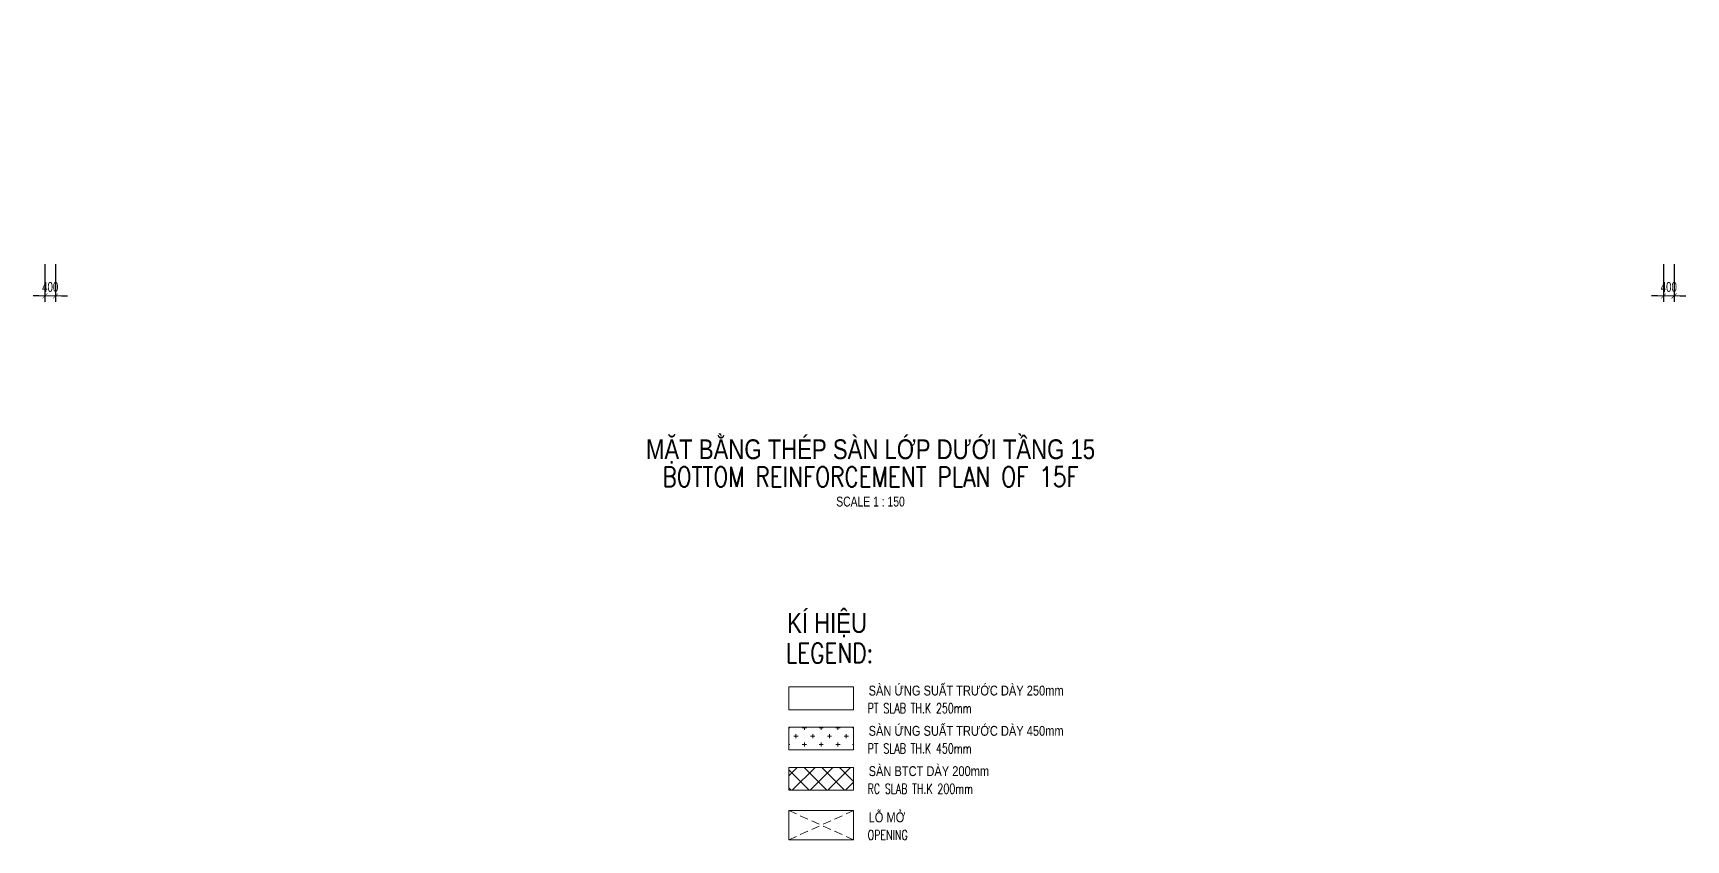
# Model space of a CAD drawing. Header units: millimetres. Extents: x 118516 to 591045, y -24154 to 50684.
# Drawn here: x 129850 to 192450, y -23312 to 7260 of the extents above; entities that cross this region are included whole.
import ezdxf
from ezdxf.enums import TextEntityAlignment as Align

# ---------------------------------------------------------------- set-up
doc = ezdxf.new("R2010")
doc.units = ezdxf.units.MM
doc.linetypes.add('DASHED2', pattern=[9.525, 6.35, -3.175])
doc.layers.get('Defpoints').update_dxf_attribs({"color": 151, "lineweight": 9})
for name, color, linetype, lineweight in [('NDC_S_ANNO', 7, 'Continuous', 20), ('NDC_S_DIM', 1, 'Continuous', 15), ('NDC_S_ENG TEXT', 2, 'Continuous', 20), ('NDC_S_ENG TITLE', 3, 'Continuous', 20), ('NDC_S_HATCH MATERIAL', 8, 'Continuous', 13), ('NDC_S_OPENING', 9, 'DASHED2', 13), ('NDC_S_SLAB', 2, 'Continuous', 20), ('NDC_S_TEXT SYMBOL', 7, 'Continuous', 20), ('NDC_S_VN TEXT', 7, 'Continuous', 20), ('NDC_S_VN TITLE', 6, 'Continuous', 35)]:
    doc.layers.add(name, color=color, linetype=linetype, lineweight=lineweight)
doc.styles.add('$0$NDC_EN TXT', font='romans.shx', dxfattribs={"width": 0.8})
doc.styles.add('NDC_ANNO', font='', dxfattribs={"width": 0.8})
doc.styles.add('NDC_DIM', font='', dxfattribs={"width": 0.75})
doc.styles.add('NDC_EN TXT', font='romans.shx', dxfattribs={"width": 0.8})
doc.styles.add('NDC_VIE TXT', font='arial.ttf', dxfattribs={"width": 0.8})
doc.styles.get('NDC_ANNO').set_extended_font_data('Dotum')
doc.styles.get('NDC_DIM').set_extended_font_data('Dotum')
doc.dimstyles.new('NDC_dim_150', dxfattribs={"dimscale": 150, "dimtxt": 2.5, "dimasz": 1.5, "dimexe": 1.5, "dimexo": 2.5, "dimgap": 1, "dimtad": 1, "dimdec": 0, "dimzin": 0, "dimdsep": 46, "dimtxsty": 'NDC_DIM', "dimblk": 'DIMMARK', "dimcen": 0.09, "dimdle": 1.2, "dimclrd": 1, "dimclre": 1, "dimclrt": 3, "dimadec": 0, "dimazin": 0, "dimtfac": 1, "dimtdec": 0, "dimtix": 1, "dimtofl": 0, "dimtmove": 0, "dimatfit": 3, "dimfxl": 8, "dimfxlon": 1, "dimtolj": 1, "dimtzin": 0, "dimarcsym": 0})

# ---------------------------------------------------------------- blocks, each defined once
blk = doc.blocks.new('DIMMARK')
at = {"layer": 'NDC_S_DIM', "color": 1}
blk.add_line((-1.5, 0), (1, 0), dxfattribs=at)
at = {"layer": 'NDC_S_DIM', "color": 2, "const_width": 0.1}
blk.add_lwpolyline([(-0.42, -0.42), (0.42, 0.42)], dxfattribs=at)
blk = doc.blocks.new('*D10')
at = {"layer": 'Defpoints', "color": 0, "ltscale": 100, "transparency": 16777216}
for p in [(130300, 15242), (130700, 15242), (130700, -2700)]:
    blk.add_point(p, dxfattribs=at)
at = {"layer": 'NDC_S_DIM', "color": 1, "lineweight": -2, "ltscale": 100, "transparency": 16777216}
for p, q in [((130300, -1500), (130300, -2925)), ((130700, -1500), (130700, -2925)), ((130075, -2700), (129850, -2700)), ((130925, -2700), (131150, -2700))]:
    blk.add_line(p, q, dxfattribs=at)
at = {"layer": 'NDC_S_DIM', "color": 1, "lineweight": -2, "ltscale": 100, "transparency": 16777216, "xscale": 225, "yscale": 225, "zscale": 225}
blk.add_blockref('DIMMARK', (130300, -2700), dxfattribs=at)
at = {"layer": 'NDC_S_DIM', "color": 1, "lineweight": -2, "ltscale": 100, "transparency": 16777216, "xscale": 225, "yscale": 225, "zscale": 225, "rotation": 180}
blk.add_blockref('DIMMARK', (130700, -2700), dxfattribs=at)
at = {"layer": 'NDC_S_DIM', "color": 3, "ltscale": 100, "transparency": 16777216, "insert": (130500, -2362), "char_height": 375, "attachment_point": 5, "style": 'NDC_DIM'}
blk.add_mtext('\\A1;400', dxfattribs=at)
blk = doc.blocks.new('*D13')
at = {"layer": 'Defpoints', "color": 0, "ltscale": 100, "transparency": 16777216}
for p in [(191600, 14505), (192000, 14505), (191600, -2700)]:
    blk.add_point(p, dxfattribs=at)
at = {"layer": 'NDC_S_DIM', "color": 1, "lineweight": -2, "ltscale": 100, "transparency": 16777216}
for p, q in [((191600, -1500), (191600, -2925)), ((192000, -1500), (192000, -2925)), ((191375, -2700), (191150, -2700)), ((192225, -2700), (192450, -2700))]:
    blk.add_line(p, q, dxfattribs=at)
at = {"layer": 'NDC_S_DIM', "color": 1, "lineweight": -2, "ltscale": 100, "transparency": 16777216, "xscale": 225, "yscale": 225, "zscale": 225}
blk.add_blockref('DIMMARK', (191600, -2700), dxfattribs=at)
at = {"layer": 'NDC_S_DIM', "color": 1, "lineweight": -2, "ltscale": 100, "transparency": 16777216, "xscale": 225, "yscale": 225, "zscale": 225, "rotation": 180}
blk.add_blockref('DIMMARK', (192000, -2700), dxfattribs=at)
at = {"layer": 'NDC_S_DIM', "color": 3, "ltscale": 100, "transparency": 16777216, "insert": (191800, -2362), "char_height": 375, "attachment_point": 5, "style": 'NDC_DIM'}
blk.add_mtext('\\A1;400', dxfattribs=at)
blk = doc.blocks.new('Drawing name_symbol')
at = {"layer": 'NDC_S_ENG TITLE', "style": 'NDC_EN TXT', "width": 0.8}
blk.add_attdef('SECTDET1', text='', height=5, dxfattribs=at).set_placement((0, 1.01), align=Align.CENTER)
at = {"layer": 'NDC_S_TEXT SYMBOL', "lineweight": 25, "style": 'NDC_ANNO', "width": 0.8}
blk.add_attdef('SSCALE', text='', height=2.5, dxfattribs=at).set_placement((0, -4), align=Align.CENTER)
at = {"layer": 'NDC_S_VN TITLE', "style": 'NDC_VIE TXT', "width": 0.8}
blk.add_attdef('SECTDET2', text='', height=5, dxfattribs=at).set_placement((0, 7.97), align=Align.CENTER)

msp = doc.modelspace()

# ---------------------------------------------------------------- hatches: boundary and pattern name
at = {"layer": 'NDC_S_HATCH MATERIAL', "ltscale": 100}
h = msp.add_hatch(dxfattribs=at)
h.set_pattern_fill('CROSS', color=256, scale=50)
h.set_pattern_definition([(0, (-45487.3, -10807), (317.5, 317.5), [158.75, -476.25]), (90, (-45407.93, -10886.37), (-317.5, 317.5), [158.75, -476.25])])
h.paths.add_polyline_path([(158470.5, -19037.9), (158470.5, -19902.1), (160928.9, -19902.1), (160928.9, -19037.9)])
h = msp.add_hatch(dxfattribs=at)
h.set_pattern_fill('ANSI37', color=256, scale=150)
h.set_pattern_definition([(45, (-37409.47, -16732.5), (-336.7596, 336.7596), []), (135, (-37409.47, -16732.5), (-336.7596, -336.7596), [])])
h.paths.add_polyline_path([(158470.5, -20563.9), (158470.5, -21428.1), (160928.9, -21428.1), (160928.9, -20563.9)])

# ---------------------------------------------------------------- linework, layer by layer
at = {"layer": 'NDC_S_OPENING', "ltscale": 50}
for p, q in [((158470.5, -22197.4), (160928.9, -23305.6)), ((158470.5, -23305.6), (160928.9, -22197.4))]:
    msp.add_line(p, q, dxfattribs=at)
at = {"layer": 'NDC_S_SLAB'}
for points in [[(158470.5, -17511.9), (160928.9, -17511.9), (160928.9, -18376.1), (158470.5, -18376.1)], [(158470.5, -19037.9), (160928.9, -19037.9), (160928.9, -19902.1), (158470.5, -19902.1)], [(158470.5, -20563.9), (160928.9, -20563.9), (160928.9, -21428.1), (158470.5, -21428.1)], [(158470.5, -22197.4), (160928.9, -22197.4), (160928.9, -23305.6), (158470.5, -23305.6)]]:
    msp.add_lwpolyline(points, close=True, dxfattribs=at)

# ---------------------------------------------------------------- block references
at = {"layer": 'NDC_S_ANNO', "xscale": 150, "yscale": 150, "zscale": 150}
msp.add_blockref('Drawing name_symbol', (161567.1, -10079.2), dxfattribs=at).add_auto_attribs({'SECTDET1': 'BOTTOM REINFORCEMENT PLAN OF 15F', 'SECTDET2': 'MẶT BẰNG THÉP SÀN LỚP DƯỚI TẦNG 15', 'SSCALE': 'SCALE 1 : 150'})

# ---------------------------------------------------------------- texts
at = {"layer": 'NDC_S_ENG TEXT', "style": '$0$NDC_EN TXT'}
for s, height, width, p in [('LEGEND:', 750, 0.8, (158356.1, -16607.2)), ('PT SLAB TH.K 250mm', 375, 0.7, (161457.6, -18508.7)), ('PT SLAB TH.K 450mm', 375, 0.7, (161457.6, -20034.7)), ('RC SLAB TH.K 200mm', 375, 0.7, (161457.6, -21560.7)), ('OPENING', 375, 0.7, (161457.6, -23312.1))]:
    msp.add_text(s, height=height, dxfattribs=dict(at, width=width)).set_placement(p)
at = {"layer": 'NDC_S_VN TEXT', "style": 'NDC_VIE TXT', "width": 0.8}
msp.add_text('KÍ HIỆU', height=750, dxfattribs=at).set_placement((158406.4, -14716.1), align=Align.TOP_LEFT)
for s, p in [('SÀN ỨNG SUẤT TRƯỚC DÀY 250mm', (161496, -17839.9)), ('SÀN ỨNG SUẤT TRƯỚC DÀY 450mm', (161496, -19365.9)), ('SÀN BTCT DÀY 200mm', (161496, -20891.9)), ('LỖ MỞ', (161496, -22643.3))]:
    msp.add_text(s, height=375, dxfattribs=at).set_placement(p)

# ---------------------------------------------------------------- dimensions: what is measured, and where the dimension line sits
at = {"layer": 'NDC_S_DIM', "ltscale": 100}
for base, p1, p2, picture, middle in [((130700, -2700), (130300, 15241.6), (130700, 15241.6), '*D10', (130500, -2362.2)), ((191600, -2700), (192000, 14505.2), (191600, 14505.2), '*D13', (191800, -2362.2))]:
    dim = msp.add_linear_dim(base=base, p1=p1, p2=p2, dimstyle='NDC_dim_150', dxfattribs=at)
    dim.commit()
    dim.dimension.update_dxf_attribs({"geometry": picture, "text_midpoint": middle})

doc.saveas('drawing.dxf')
